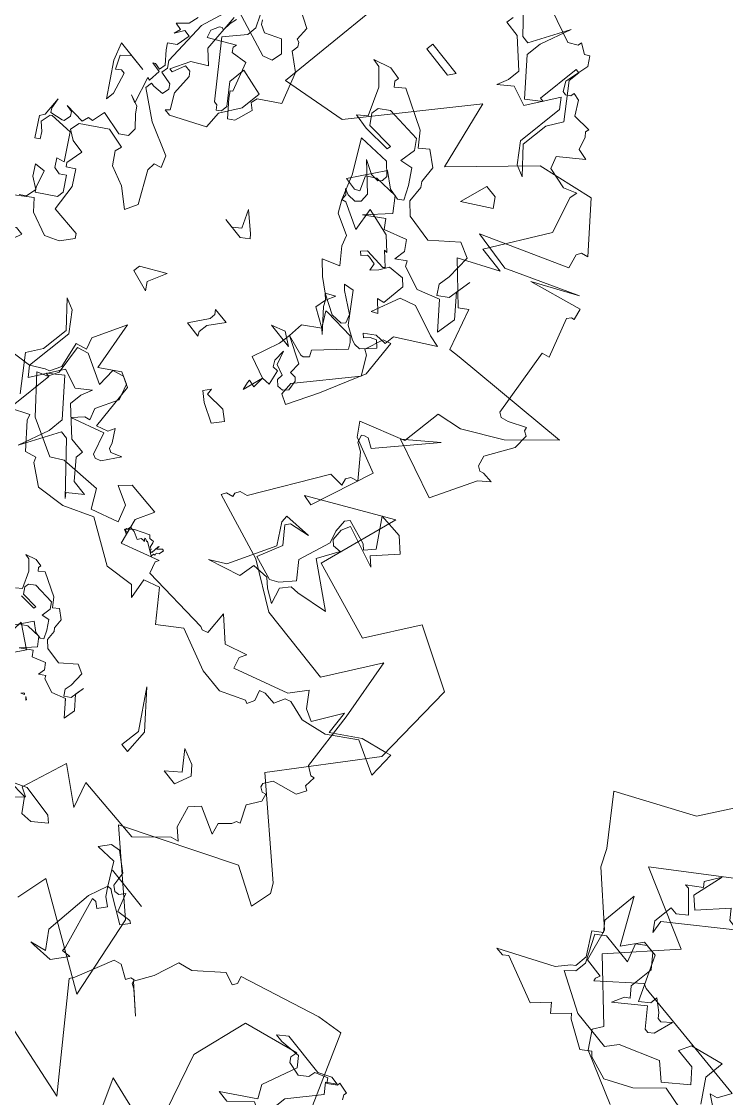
# Model space of a CAD drawing. Header units: metres. Extents: x -71 to 881, y -503 to 661.
# Drawn here: x 128.48 to 131.84, y -257.59 to -252.44 of the extents above; entities that cross this region are included whole.
import ezdxf

# ---------------------------------------------------------------- set-up
doc = ezdxf.new("R2010")
doc.units = ezdxf.units.M
doc.layers.add('ARBRE', color=100, linetype='Continuous', lineweight=13, true_color=0x00ff3f)

# ---------------------------------------------------------------- blocks, each defined once
blk = doc.blocks.new('WMF2', base_point=(0, 0.01))
at = {"color": 251, "lineweight": 0, "true_color": 0x636466}
for points in [[(140.59, -222.8), (140.98, -223.38), (140.96, -223.82), (142.59, -223.95), (142.62, -223.52), (143.7, -222.51), (144.2, -223.11), (145.93, -222.16), (146.02, -221.17), (147.09, -220.14), (149.19, -220.32), (149.69, -220.93), (149.6, -221.91), (157.24, -218.9), (158.3, -210.64), (152.62, -198.66), (162.76, -199.86), (152.65, -183.05)], [(206.17, -84.52), (217.5, -73.62), (205.76, -70.03), (212.07, -61.12), (204.08, -54.99), (204.77, -53.52), (202.84, -51.25), (195.1, -48.95)], [(24.4, -82.93), (24.01, -87.6), (8.81, -80.93), (12.69, -92.64), (23.58, -100.08), (8.83, -109.56), (3.27, -107.44), (3.01, -110.61), (3.9, -111.79), (16.57, -120.44), (8.22, -134.47), (9.81, -146.85), (18.98, -150.2), (22.71, -142.59), (34.39, -144.58), (32.65, -156.43), (43.16, -148.65), (41.63, -148.52), (39.67, -158.01), (44.92, -159.4), (46.44, -161.06), (40.43, -164.26), (40.42, -170.12), (36.91, -171.27), (31.95, -175.08), (27.13, -180.99), (44.83, -177.37), (46.41, -176.96), (49.12, -182.48), (50.2, -181.46), (55.69, -185.68), (50.55, -189.17), (54.41, -189.22), (50.23, -198.2), (52.48, -203.12), (52.39, -204.21), (54.12, -203.26), (57.28, -203.53), (58.15, -205.15), (55.25, -208.11), (56.89, -208.24), (57.74, -209.97), (58.25, -210.45), (58.2, -211), (60.88, -210.67), (62.28, -212.43), (63.37, -212.54), (63.42, -211.98), (64, -211.48), (64.56, -211.53), (65.45, -212.71), (65.14, -216.33), (66.13, -217.51), (66.73, -217.02), (68.24, -217.69), (68.28, -217.15), (69.45, -216.26), (77.76, -218.17)], [(162.25, -221.47), (162.55, -220.76), (164.41, -221.19), (167.6, -217.66), (169.53, -216.89), (170.28, -213.15), (171.44, -210.43), (167.5, -207.63), (170.63, -209.8), (171.33, -210.11), (171.53, -210.62), (172.06, -210.42), (172.36, -209.7), (174.37, -210.56), (175.39, -210.16), (176.98, -204.42), (177.29, -203.7), (165.65, -192.21), (176.34, -193.26)], [(213.62, -93.64), (218.84, -83.17), (228.67, -76.4), (223.08, -70.7), (221.59, -68.47), (214.46, -63.39), (212.7, -59.01), (209.83, -58.98), (210.04, -58.28), (209.88, -57.88), (205.22, -63.07), (204.55, -62.86), (196.2, -62.98), (185.71, -63.11), (186.56, -61.11), (187.58, -60.7), (178.92, -56.25)], [(38.33, -87.51), (34.61, -92.45), (35.99, -92.94), (34.69, -99.75), (29.28, -96.73), (30.97, -100.19), (21.09, -100.49), (17.67, -104.7), (16.66, -105.12), (18.28, -106.23), (19.48, -109.18), (18.41, -110.67), (14.49, -109.41), (15.1, -110.95), (13.93, -112.47), (13.73, -113.15), (13.23, -113.37), (14.72, -115.61), (13.76, -117.64), (14.16, -118.66), (14.68, -118.45), (15.39, -118.76), (15.6, -119.27), (14.94, -120.61), (11.56, -121.96), (10.97, -123.39), (11.67, -123.68), (11.74, -125.32), (12.27, -125.11), (13.58, -125.77), (15.6, -134.05), (18.21, -142.77), (22.11, -134.68), (33.61, -134.71), (40.51, -137.9), (50.45, -139.73), (50.16, -140.44), (49.24, -140.81), (49.44, -141.32), (49.15, -142.04), (48.13, -142.44), (43.19, -153.31), (41.06, -153.59), (41.43, -154.51), (41.13, -155.22), (40.11, -155.63), (43.05, -158.46), (44.35, -159.02), (44.76, -160.04), (44.45, -160.3), (43.92, -160.51), (42.49, -159.91), (37.1, -168.03), (40.97, -163.9), (32.15, -161.95), (29.82, -168.64), (28.52, -170), (30.14, -169.93), (30.65, -169.72), (31.37, -170.03), (31.94, -171.46), (30.17, -175.61), (30.45, -177.74), (31.15, -178.04), (31.35, -178.56), (33.6, -177.07), (34.61, -176.66), (35.32, -176.96), (38.04, -186.65), (37.02, -187.05), (39.7, -192.27), (39.35, -192.88), (38.94, -193.04), (39.56, -194.57), (39.97, -194.4), (46.81, -191.62), (41.05, -195.63), (50.47, -189.97), (56.38, -190.15), (44.99, -196.88), (45.76, -198.84), (45.47, -199.54), (44.55, -199.92), (50.64, -205.39), (58.51, -202.62), (66.66, -192.17), (70.16, -201.76), (80.62, -185.19), (89.7, -182.43), (90.01, -206.45)], [(142.53, -219.05), (147.98, -228.38), (151.61, -227.39), (162.65, -222.48), (162.25, -221.47), (162.25, -221.47)], [(220.57, -50.22), (221.79, -50.2), (214.78, -54.92), (213.59, -56.76), (213.1, -57.26), (213.13, -59.1), (215.47, -61.97), (214.27, -63.08), (215.5, -64.29), (215.56, -69.52), (211.34, -63.72), (209.67, -66.67), (207.37, -66.7), (203.77, -60.91), (202.56, -62.13), (202.58, -63.23), (200.85, -62.15), (200.24, -61.55), (199.64, -61.56), (198.56, -62.79), (199.01, -59.87), (199.61, -59.26), (200.21, -59.24), (202.55, -61.52), (206.05, -57.94), (205.47, -59.78), (204.85, -60.28), (206.1, -61.48), (206.14, -65.01), (207.85, -66.7), (209.07, -66.69), (210.27, -65.56), (209.03, -63.15), (213.66, -63.1), (214.86, -61.99), (212.51, -58.47), (212.49, -56.77), (213.57, -55.55), (207.7, -53.3), (201.85, -53.37), (200.78, -55.09), (195.57, -58.07), (193.11, -56.39), (190.24, -59.36), (192.08, -61.04), (195, -61.01), (194.41, -62.83), (189.81, -64.59), (189.77, -61.68), (187.3, -58.79)], [(184.95, -55.88), (192.02, -56.41), (194.9, -52.85), (198.42, -50.48), (201.82, -51.06), (202.43, -51.55), (203.66, -50.42), (207.69, -52.09), (208.3, -52.68), (210.1, -50.35), (211.21, -51.44), (213, -49.09), (219.97, -50.84), (220.57, -50.22), (220.57, -50.22)], [(211.1, -72.56), (210.01, -72.56), (208.8, -73.77), (211.73, -76.09), (212.35, -76.09), (210.51, -77.8), (211.1, -78.4), (210.01, -80.71), (210.51, -76.09), (208.8, -74.88), (205.88, -79.01), (204.66, -77.8), (203.56, -77.8), (200.04, -82.55), (199.42, -74.88), (201.73, -77.8), (202.34, -78.4), (210.51, -70.25), (210.01, -68.43), (211.1, -69.64), (211.1, -72.56), (211.1, -72.56)], [(96.18, -190.24), (93.53, -189.23), (93.18, -187.24), (92.71, -187.16), (92.29, -186.66), (92.32, -185.67), (89.73, -184.22), (87.53, -180.05), (90.18, -177.78), (90.31, -176.8), (89.34, -176.22), (89.8, -173.49), (90.58, -172.83), (92.72, -174.77), (93.38, -175.55), (93.1, -175.8), (95.08, -179.67), (97.34, -179.08), (97.82, -179.64), (97.78, -180.15), (101.14, -177.68), (101.63, -178.7), (101.22, -179.9), (100.95, -180.15), (100.54, -180.1), (100.64, -181.36), (100.55, -182.4)], [(102.01, -182.98), (102.92, -178.07), (101.94, -171.52), (101.24, -170.69), (101.31, -169.75), (99.34, -169.6), (98.87, -169.05), (98.94, -168.01), (100.49, -167.68), (101, -167.72), (101.03, -166.73), (96.75, -164.41), (91.89, -162.99), (91.03, -161.43), (92.05, -161.03), (91.94, -159.79), (89, -155.76), (89.67, -153.85), (92.49, -155.57), (95.44, -156.33), (96.81, -157.94), (96.68, -158.92), (99.66, -159.16), (102.89, -156.4), (103, -154.96), (101.56, -154.29), (99.54, -154.17), (99.73, -151.7), (99.31, -151.21), (98.26, -152.1), (96.65, -150.2), (95.72, -146.4), (91.23, -146.56), (90.77, -146.01), (91.89, -144.08), (93.76, -142.97), (97.21, -143.77), (98.75, -145.15), (101.81, -142.17)], [(100.39, -143.77), (99.59, -144.43), (99.47, -145.98), (101.18, -146.84), (102.3, -148.17), (100.78, -148.52), (99.7, -146.26), (99.24, -145.7), (96.84, -147.73), (96.81, -148.71), (98.38, -150.55), (99.16, -149.88), (100.2, -149.96), (101.09, -151.02), (100.03, -151.47), (102.77, -154.68), (106.07, -154.17), (106.29, -153.98), (106.42, -152.45), (105.24, -151.63), (104.58, -150.84), (105.14, -150.36), (107.17, -152.77), (106.84, -153.51), (107.36, -156.24), (106.96, -154.77), (106.52, -154.26), (104.73, -154.84), (104.51, -155.03), (104.42, -156.07), (104.84, -156.57), (105.88, -156.64), (102.86, -156.92), (102.73, -157.89), (102.04, -158.1), (101.88, -160.07), (98.36, -159.78), (97.31, -160.68), (97.47, -161.98), (99.06, -163.31), (99.78, -164.14), (101.47, -164.52), (100.3, -164.17), (101.94, -167.79), (101.51, -167.75), (101.59, -169.52), (103.08, -169.59), (102.8, -169.82), (101.82, -169.79), (101.75, -170.73), (103.34, -172.15), (104, -172.92), (102.95, -173.82), (102.84, -175.84), (103.82, -175.87), (104.45, -174.47), (104.32, -175.45), (105.36, -175.53), (104.26, -176.94), (104.08, -178.42)], [(101.97, -183.49), (94.36, -182.12), (93.06, -182.73), (92.94, -184.28), (94.55, -185.59), (96.67, -184.27), (97.88, -184.67), (98.3, -185.17)], [(18.5, -90.74), (17.84, -93.61), (20.02, -96.45), (22.98, -96.02), (22.05, -97.63), (20.72, -98), (17.93, -96.37), (17.41, -94.37), (16.65, -93.94), (15.97, -94.11), (15.49, -94.96), (14.21, -92.52), (12.21, -93.06), (11.86, -92.86), (12.6, -91.6), (16.89, -93.51), (17.23, -93.72), (17.84, -93.61), (16.91, -92.52), (15.64, -91.79), (16.37, -90.52), (17.22, -91.02), (17.83, -90.91), (14.87, -83.79), (14.78, -83.17), (13.49, -83.45), (14.87, -81.07), (17.86, -80.56), (18.47, -80.47), (16.28, -81.33), (18.28, -83.52), (18.5, -90.74), (18.5, -90.74)], [(30.71, -93.26), (29.79, -92.67), (31.51, -90.88), (33.12, -90.61), (34.74, -92.37), (37.69, -92.07), (35.5, -93.43), (30.71, -93.26), (30.71, -93.26)], [(58.61, -95.97), (60.32, -95.97), (63.86, -99.98), (59.71, -97.06), (57.39, -99.38), (58.61, -101.21), (59.21, -101.81), (59.21, -103.52), (57.39, -100.59), (55.69, -98.89), (55.08, -98.89), (53.39, -100.59), (53.87, -107.05), (50.45, -105.22), (56.79, -93.05), (56.79, -94.14), (58.61, -95.97), (58.61, -95.97)], [(12.72, -95.5), (19.16, -95.5), (12.72, -95.5), (12.72, -95.5)], [(45.08, -100.81), (45.46, -101.12), (45.03, -100.9), (45.08, -100.81), (45.08, -100.81)], [(45.94, -101.27), (45.76, -101.16), (46.23, -100.87), (46.06, -101.21), (45.94, -101.27), (45.94, -101.27)], [(41.84, -105.25), (43.62, -104.29), (45.73, -104.74), (46.01, -105.12), (46.77, -104.41), (46.73, -105.44), (47.43, -106.2), (49.22, -105.25), (49.85, -105.94), (51.28, -104.6), (49.82, -106.67), (50.87, -107.74), (52.95, -107.44), (53.69, -106.82)], [(54.48, -105.47), (52.9, -108.54), (51.53, -107.75), (50.51, -107.72), (50.13, -108.07), (50.82, -109.11), (51.79, -110.25), (52.85, -109.93), (52.79, -111.31), (53.49, -112.07), (56.63, -111.82), (57.39, -111.12), (57.42, -110.48), (56.72, -109.72), (54.29, -109.98), (54.31, -109.62), (56.73, -109.36)], [(58.12, -109.4), (57.43, -110.12), (58.73, -112.28), (60.09, -113.37), (60.82, -113.4), (59.39, -114.07), (58.29, -114.03), (58.31, -113.66), (57.96, -113.28), (57.27, -113.98), (53.82, -112.76), (52.77, -111.68), (52.09, -112.38), (50.71, -111.59), (50.41, -110.19), (50.06, -109.81), (49.75, -108.42), (48.76, -107.65), (46.27, -107.55), (44.45, -109.59), (43.06, -109.17), (42.78, -107.03), (42.83, -106.03), (42.2, -105.27), (41.44, -105.97), (41.35, -108.07), (41.41, -106.7), (39.72, -105.17), (39.79, -103.4), (41.84, -105.25), (41.84, -105.25)], [(41.84, -105.25), (41.63, -105.03), (41.84, -105.25), (41.84, -105.25)], [(31.94, -110.31), (36.07, -115.05), (31.32, -110.9), (30.71, -107.38), (31.94, -107.38), (31.94, -110.31), (31.94, -110.31)], [(23.77, -111.52), (26.08, -113.84), (23.77, -113.24), (22.56, -112.13), (23.16, -109.69), (25.47, -109.69), (23.77, -111.52), (23.77, -111.52)], [(89.18, -128.05), (81.01, -130.16), (79.28, -131.51), (78.66, -131.81), (78.08, -133.54), (79.32, -137.06), (77.83, -137.7), (78.59, -139.25), (76.91, -144.21), (74.85, -137.35), (72.31, -139.57), (70.12, -138.82), (68.65, -132.15), (67.1, -132.91), (66.75, -133.95), (65.48, -132.37), (65.1, -131.6), (64.53, -131.41), (63.1, -132.21), (64.5, -129.59), (65.26, -129.22), (65.84, -129.4), (67.29, -132.34), (71.77, -130.12), (70.62, -131.65), (69.87, -131.93), (70.65, -133.46), (69.51, -136.82), (70.57, -138.98), (71.73, -139.36), (73.23, -138.72), (72.87, -136.03), (77.25, -137.51), (78.75, -136.87), (77.7, -132.76), (78.24, -131.16), (79.66, -130.35), (74.87, -126.28), (69.33, -124.41), (67.74, -125.68), (61.86, -126.76), (60.09, -124.38), (56.38, -126.21), (57.56, -128.41), (60.34, -129.35), (59.17, -130.88), (54.25, -131.01), (55.18, -128.25), (53.81, -124.69), (48.67, -127.32), (48.87, -126.75), (48.11, -125.21), (37.91, -126.12), (37.44, -125.97), (36.67, -126.35), (37.35, -129.67), (33.92, -127.23), (30.88, -128.65), (31.23, -127.59), (30.59, -126.09), (23.17, -129.77), (21.67, -132.34), (19.86, -130.44), (18.12, -129.86), (16.15, -134.19), (15.36, -130.85), (11.87, -133.9), (8.32, -135.28), (7.59, -135.54), (7.07, -131.77), (12.02, -133.45), (15.55, -130.27), (19.06, -129.03), (22.02, -129.38), (22.79, -129), (23.33, -127.38), (25.15, -127.33), (25.92, -126.95), (25.23, -125.56), (25.63, -124.43), (26.08, -124.57), (29.34, -122.59), (32.94, -122.53), (39.22, -124.13), (42.07, -121.37), (45.72, -125.04), (47.88, -123.97), (47.05, -121.13), (48.46, -122.25), (52.55, -121.18), (59.04, -124.03), (62.95, -121.62), (67.02, -120.56), (70.08, -122.22), (70.5, -122.88), (71.99, -122.24), (75.25, -125.13), (75.62, -125.9), (78.11, -124.29)], [(81.01, -137.11), (81.01, -130.16), (79.79, -128.95), (77.48, -133.7), (74.56, -133.08), (72.85, -134.78), (73.33, -133.08), (73.33, -131.26), (69.33, -128.34), (67, -128.34), (67, -127.23), (64.57, -124.92), (62.26, -124.92), (64.09, -123.1), (63.48, -122.5), (69.93, -127.84), (71.03, -127.84), (73.33, -122), (72.24, -126.63), (72.24, -128.95), (76.88, -133.08), (78.71, -131.26), (78.09, -131.26), (78.09, -124.92)], [(78.71, -126.63), (82.71, -130.78), (81.61, -133.08), (81.61, -137.11), (85.03, -140.02), (83.32, -139.54), (81.01, -137.11), (81.01, -137.11)], [(54.16, -127.33), (52.25, -128.51), (51.85, -128.21), (51.22, -128.34), (51.11, -128.15), (50.9, -127.48), (50.6, -127.43), (50.52, -127.17), (50.44, -127.11), (50.17, -127.21), (50.23, -128.35), (50.16, -128.51), (50.16, -128.08), (50.07, -128.03), (49.62, -128.66), (49.33, -128.62), (49.38, -127.89), (49.74, -127.62), (49.57, -127.32), (49.82, -127.23), (49.84, -126.81), (51.76, -127.71), (51.74, -127.58), (52.22, -127.74), (52.33, -127.68), (51.98, -127.29), (52.17, -127.38), (52.57, -127.26), (52.83, -126.75), (53.96, -127.11), (54.74, -127.1), (54.8, -126.57), (54.93, -126.53), (54.96, -126.46), (54.93, -126.32), (54.74, -126.22), (54.51, -126.31), (54.41, -126.05), (55.06, -126.28), (54.16, -127.33), (54.16, -127.33)], [(105.82, -129.54), (97.54, -134.76), (98.14, -137.7), (98.75, -138.3), (97.05, -140.62), (95.83, -140.62), (97.05, -135.38), (101.69, -130.15), (105.21, -126.6), (106.3, -127.7), (105.82, -129.54), (105.82, -129.54)], [(28.56, -153.92), (30.94, -150.53), (29.67, -149.64), (35.82, -150.93), (36.23, -149.61), (35.92, -147.95), (35.22, -147.45), (34.02, -147.66), (35.31, -144.47), (28.78, -140.9), (33.22, -139.51), (34.42, -139.31), (35.29, -137.92), (34.3, -135.76), (36.32, -136.63), (37.59, -137.52), (39.98, -137.11), (40.07, -134.73), (44.54, -132.73), (42.46, -134.33), (40.08, -141.29), (42.26, -143.89), (42.45, -144.97), (38.49, -145.64), (41.28, -144.68), (41.66, -143.99), (39.59, -141.99), (40.67, -138.22), (37.1, -137.61), (35.99, -138.41), (34.61, -140.39), (36.71, -142.49), (35.82, -147.35), (36.59, -148.94), (36.91, -150.74), (36.53, -151.43), (32.84, -150.83), (32.14, -150.33), (31.15, -151.75), (34.23, -155.28), (30.66, -155.41), (28.56, -153.92), (28.56, -153.92)], [(59.05, -144.81), (61.87, -145.83), (63.32, -146.72), (62.67, -147.76), (62.48, -146.91), (59.55, -147.25), (58.09, -146.36), (59.05, -144.81), (59.05, -144.81)], [(82.25, -150.59), (79.04, -152.94), (79.92, -150.11), (79.04, -149.13), (82.25, -149.63), (82.25, -150.59), (82.25, -150.59)], [(59.93, -151.15), (60.32, -152.23), (60.38, -152.67), (59.29, -152.55), (59.49, -154.26), (58.26, -154.43), (58.99, -156.48), (59.78, -156.36), (60.39, -157.12), (60.6, -158.84), (59.69, -157), (58.12, -156.61), (58.04, -155.76), (57.3, -155.21), (56.47, -155.37), (55.94, -156.07), (56.34, -157.53), (56.79, -157.86), (57.66, -157.75), (57.9, -159.41), (61.78, -160.83), (58.66, -160.38), (58.28, -160.48), (57.75, -161.18), (58.26, -161.95), (55.2, -166.06), (55.75, -166.8), (56.5, -167.36), (60.96, -166.95), (61.31, -166.89), (59.77, -164.96), (59.07, -164.44), (62, -167.02), (62.51, -167.79), (63.26, -168.35), (60.34, -167.25), (58.66, -167.5), (58.28, -168), (58.89, -169.15), (61.9, -170.7), (62.6, -171.21), (61.18, -171.65), (57.84, -168.06), (55.81, -167.24), (55.17, -167.15), (54.29, -167.27), (52.87, -169.18), (53.82, -169.88), (54.6, -169.37), (55.15, -168.63), (55.66, -169.01), (54.32, -170.26), (52.66, -170.5), (52.66, -171.97), (47.81, -175.9), (49.56, -176.04), (54.15, -177.07), (56.26, -176.06), (57.34, -171.75), (56.54, -172.31), (58.19, -173.55), (57.21, -173.91), (57.26, -177.31), (58.26, -178.06), (60.53, -177.56), (61.17, -176.18), (61.91, -175.17), (62.25, -176.19), (63.37, -176.26), (63.72, -176.21), (64.28, -175.46), (64.78, -175.83), (64.22, -176.58), (61.08, -176.8), (60.89, -177.07), (62.8, -178.48), (62.37, -178.54), (64.31, -180), (68.46, -180.44), (67.52, -177.18), (71.39, -178.5), (71.97, -178.23), (72.13, -179.07), (72.84, -179.59), (71.95, -179.32), (70.65, -179.51), (70.12, -180.21), (70.34, -181.46), (74.19, -184.37), (72.12, -183.59), (70.89, -183.77), (70.51, -184.27), (70.59, -185.1), (72.3, -186.38), (76.95, -185.71), (73.74, -181.48), (71.97, -178.23), (70.82, -176.69), (67.68, -175.65), (66.98, -174.25), (64.97, -172.31), (67.26, -170.98), (65.32, -169.52), (63.26, -168.35), (62.04, -169.25), (62.51, -167.79), (62.6, -166.17), (59.77, -164.96), (61.9, -163.05), (61.78, -160.83), (61.83, -159.09), (62.73, -154.97), (59.49, -154.26), (59.93, -151.15), (59.93, -151.15)], [(70.48, -153.72), (70.48, -154.59), (70.98, -155.09), (68.65, -155.09), (70, -152.75), (70, -151.4), (69.61, -150.88), (71.95, -150.88), (70.48, -153.72), (70.48, -153.72)], [(56.45, -156.83), (51.18, -165.09), (52.99, -167.49), (53.79, -167.78), (53.24, -170.6), (52.14, -171.11), (51.01, -165.85), (52.98, -159.15), (54.67, -154.45), (56.12, -154.97), (56.45, -156.83), (56.45, -156.83)], [(62.6, -160.74), (60.66, -159.76), (64.44, -159.76), (62.6, -160.74), (62.6, -160.74)], [(105.63, -167.93), (106.73, -166.71), (105.63, -165.01), (105.03, -165.6), (104.42, -165.6), (103.21, -162.7), (103.21, -161.47), (106.73, -165.6), (107.95, -167.93), (103.21, -167.93), (105.63, -167.93), (105.63, -167.93)], [(78.47, -163.95), (77.51, -164.92), (78.97, -167.27), (76.15, -165.41), (75.64, -164.92), (76.63, -163.95), (79.84, -163.95), (78.47, -163.95), (78.47, -163.95)], [(96.52, -167.41), (97.97, -169.37), (98.48, -172.36), (98.99, -172.89), (99.94, -172.89), (100.46, -170.92), (100.97, -170.92), (99.94, -173.81), (97.97, -175.37), (99.94, -176.82), (100.97, -182.31)], [(98.99, -185.32), (97.97, -183.77), (97.97, -182.31), (99.94, -179.3), (93.53, -172.89), (93, -172.89), (92.49, -172.36), (91.96, -172.89), (91.96, -173.81), (94.45, -176.31), (94.45, -178.79), (90.5, -178.38), (90.5, -175.37), (91.96, -172.36), (91.54, -169.88), (96, -166.89), (96.93, -166.89), (96.52, -167.41), (96.52, -167.41)], [(52.76, -180.21), (55.75, -178.63), (59.24, -179.37), (59.71, -180), (60.98, -178.83), (60.92, -180.53), (62.07, -181.8), (65.07, -180.21), (66.12, -181.35), (68.53, -179.14), (66.06, -182.57), (67.81, -184.35), (71.26, -183.89), (72.51, -182.83), (71.38, -180.95), (72, -180.48), (73.83, -180.56), (71.19, -185.7), (68.92, -184.4), (67.21, -184.32), (66.57, -184.91), (67.73, -186.66), (69.36, -188.54), (71.08, -188), (71, -190.33), (72.16, -191.6), (77.42, -191.2), (78.69, -190.03), (78.74, -188.92), (77.57, -187.67), (73.52, -188.11), (73.54, -187.51), (77.6, -187.05), (79.9, -187.14), (78.75, -188.32), (80.93, -191.95), (83.16, -193.74), (84.39, -193.79), (82.02, -194.91), (80.2, -194.84), (80.22, -194.22), (79.64, -193.6), (78.5, -194.76), (72.73, -192.72), (70.97, -190.94), (69.83, -192.11), (67.56, -190.81), (67.04, -188.46), (66.45, -187.83), (65.94, -185.49), (64.29, -184.21), (60.16, -184.05), (57.09, -187.45), (54.82, -186.75), (54.35, -183.2), (54.41, -181.49), (53.37, -180.24), (52.1, -181.39), (51.95, -184.94), (52.04, -182.63), (49.22, -180.06), (49.34, -177.15), (52.76, -180.21), (52.76, -180.21)], [(59.05, -195.06), (57.96, -193.84), (61.5, -190.92), (60.89, -195.06), (59.05, -195.06), (59.05, -195.06)], [(62.92, -202.64), (62.92, -209.57), (64.13, -210.8), (66.44, -206.05), (69.38, -206.67), (71.07, -204.94), (70.59, -206.67), (70.59, -208.49), (74.6, -211.4), (76.92, -211.4), (76.92, -212.49)], [(80.44, -217.25), (73.99, -211.89), (72.89, -211.89), (70.59, -217.73), (71.68, -213.12), (71.68, -210.8), (67.05, -206.67), (65.23, -208.49), (65.83, -208.49), (65.83, -214.81), (65.23, -214.81), (65.23, -213.12), (61.21, -208.97), (62.31, -206.67), (62.31, -202.64), (58.89, -199.71), (60.6, -200.21), (62.92, -202.64), (62.92, -202.64)], [(80.95, -201.5), (75.73, -201.5), (76.34, -200.42), (80.95, -200.42), (80.95, -201.5), (80.95, -201.5)], [(147.98, -213.1), (150.4, -210.17), (152.11, -210.17), (147.98, -213.72), (149.19, -215.41), (147.98, -220.65), (149.19, -221.87), (152.11, -221.27), (153.32, -221.27), (152.11, -222.48), (145.66, -222.48), (143.95, -223.57), (142.74, -223.57), (143.95, -222.48), (142.74, -221.27), (145.66, -216.64), (145.66, -214.32), (143.95, -212.49), (142.74, -212.49), (145.04, -210.17), (146.26, -212.49), (147.98, -213.1), (147.98, -213.1)]]:
    blk.add_lwpolyline(points, dxfattribs=at)

msp = doc.modelspace()

# ---------------------------------------------------------------- block references
at = {"layer": 'ARBRE', "color": 251, "lineweight": 5, "true_color": 0x636466, "xscale": 0.03451886634015593, "yscale": 0.03451886634015593, "zscale": 0.03451886634015593, "rotation": 128.5771086415459}
for p in [(126.745, -259.0677), (134.1657, -263.9326), (127.0224, -266.1815)]:
    msp.add_blockref('WMF2', p, dxfattribs=at)

doc.saveas('drawing.dxf')
